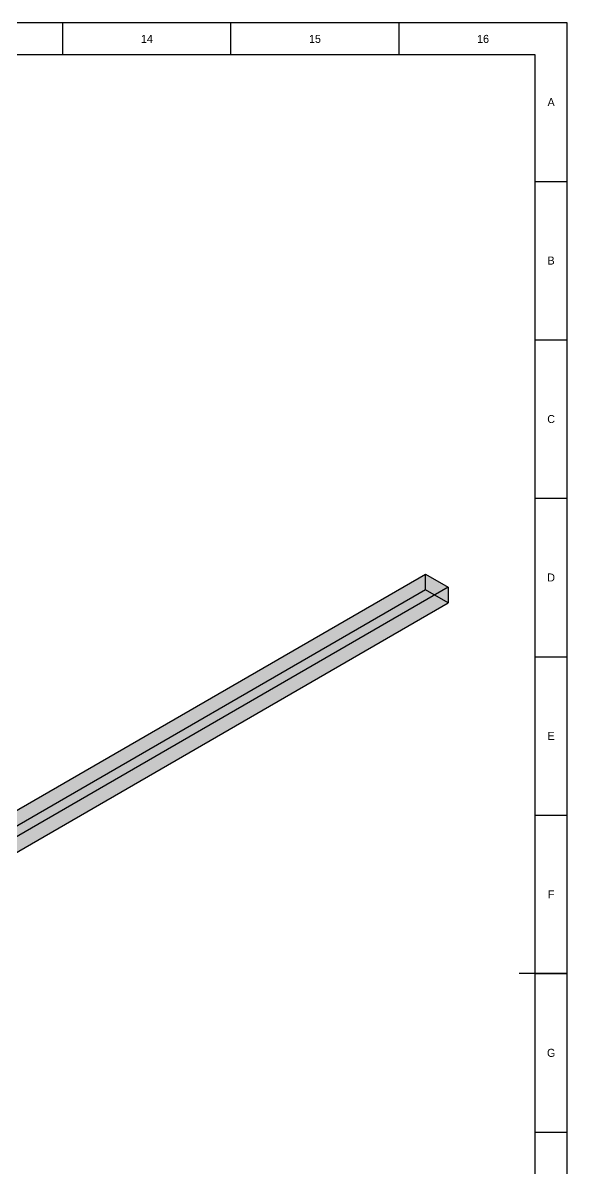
# Model space of a CAD drawing. Extents: x 0 to 1682, y 0 to 1188.
# Drawn here: x 1342 to 1682, y 472 to 1188 of the extents above; entities that cross this region are included whole.
import ezdxf
from ezdxf.enums import TextEntityAlignment as Align

# ---------------------------------------------------------------- set-up
doc = ezdxf.new("R2010")
doc.units = 0
for name, color, linetype in [('FINA', 7, 'CONTINUOUS'), ('NORMA', 7, 'CONTINUOUS'), ('SOMBRA', 8, 'CONTINUOUS'), ('TEXTO', 7, 'CONTINUOUS'), ('VISIBLE', 7, 'CONTINUOUS')]:
    doc.layers.add(name, color=color, linetype=linetype)

msp = doc.modelspace()

# ---------------------------------------------------------------- linework, layer by layer
at = {"layer": 'FINA'}
for p, q in [((1682, 1188), (0, 1188)), ((1366.625, 1168), (1366.625, 1188)), ((1471.75, 1168), (1471.75, 1188)), ((1576.875, 1168), (1576.875, 1188)), ((1682, 0), (1682, 1188)), ((1662, 1089), (1682, 1089)), ((1662, 990), (1682, 990)), ((1662, 891), (1682, 891)), ((1662, 792), (1682, 792)), ((1662, 693), (1682, 693)), ((1662, 594), (1682, 594)), ((1662, 495), (1682, 495))]:
    msp.add_line(p, q, dxfattribs=at)
at = {"layer": 'NORMA'}
for p, q in [((1662, 1168), (40, 1168)), ((1662, 20), (1662, 1168)), ((1682, 594), (1652, 594))]:
    msp.add_line(p, q, dxfattribs=at)
at = {"layer": 'SOMBRA', "color": 253}
for points in [[(1205.5474, 619.645), (1593.4996, 843.6292), (1593.4996, 833.8313)], [(1593.4996, 833.8313), (1593.4996, 843.6292), (1607.6417, 835.4643)], [(1085.7969, 541.4439), (1169.0434, 595.8066), (1593.4996, 833.8313)], [(1085.7969, 541.4439), (1593.4996, 833.8313), (1095.5064, 546.3148)], [(1205.5474, 619.645), (1593.4996, 833.8313), (1169.0434, 595.8066)], [(1607.6417, 825.6663), (1593.4996, 833.8313), (1607.6417, 835.4643)]]:
    msp.add_solid(points, dxfattribs=at)
at = {"layer": 'SOMBRA', "color": 254}
for points in [[(1214.8286, 614.2865), (1593.4996, 843.6292), (1205.5474, 619.645)], [(1219.6896, 611.48), (1593.4996, 843.6292), (1214.8286, 614.2865)], [(1219.6896, 611.48), (1607.6417, 835.4643), (1593.4996, 843.6292)]]:
    msp.add_solid(points, dxfattribs=at)
at = {"layer": 'SOMBRA', "color": 252}
for points in [[(1097.7348, 545.0282), (1095.5064, 546.3148), (1593.4996, 833.8313)], [(1097.7348, 545.0282), (1593.4996, 833.8313), (1607.6417, 825.6663)], [(1099.939, 533.2789), (1607.6417, 825.6663), (1607.6417, 835.4643)], [(1099.939, 533.2789), (1607.6417, 835.4643), (1110.9039, 540.4393)], [(1110.9039, 540.4393), (1607.6417, 835.4643), (1219.6896, 611.48)], [(1109.6485, 538.1498), (1097.7348, 545.0282), (1607.6417, 825.6663)], [(1099.939, 533.2789), (1109.6485, 538.1498), (1607.6417, 825.6663)]]:
    msp.add_solid(points, dxfattribs=at)
at = {"layer": 'VISIBLE'}
for p, q in [((1205.5474, 619.645), (1593.4996, 843.6292)), ((1593.4996, 833.8313), (1593.4996, 843.6292)), ((1593.4996, 843.6292), (1607.6417, 835.4643)), ((1593.4996, 833.8313), (1095.5064, 546.3148)), ((1607.6417, 835.4643), (1219.6896, 611.48)), ((1607.6417, 825.6663), (1593.4996, 833.8313)), ((1607.6417, 835.4643), (1607.6417, 825.6663)), ((1109.6485, 538.1498), (1607.6417, 825.6663))]:
    msp.add_line(p, q, dxfattribs=at)

# ---------------------------------------------------------------- texts
at = {"layer": 'TEXTO'}
for s, p in [('14', (1419.1875, 1178)), ('15', (1524.3125, 1178)), ('16', (1629.4375, 1178)), ('A', (1672, 1138.5)), ('B', (1672, 1039.5)), ('C', (1672, 940.5)), ('D', (1672, 841.5)), ('E', (1672, 742.5)), ('F', (1672, 643.5)), ('G', (1672, 544.5))]:
    msp.add_text(s, height=5, dxfattribs=at).set_placement(p, align=Align.MIDDLE_CENTER)

doc.saveas('drawing.dxf')
